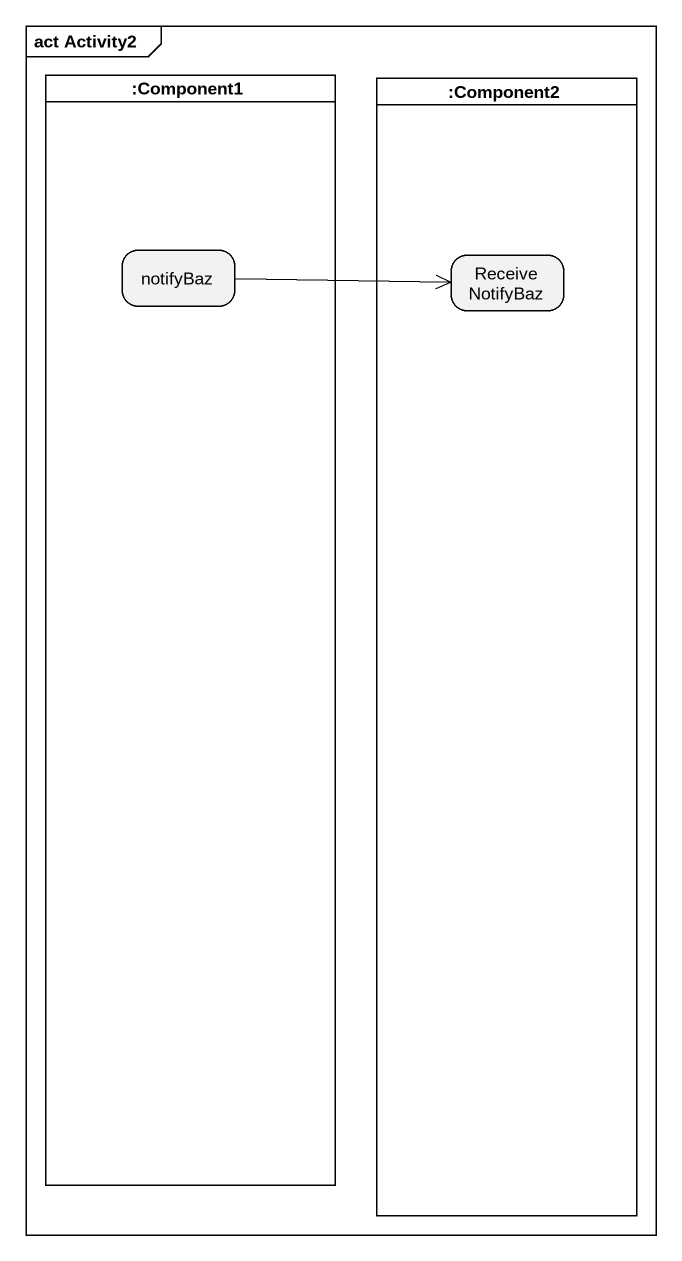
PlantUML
@startuml
mainframe act Activity2
hide empty description
state ":Component1" as Component1 <<partition>> {
  state notifyBaz
}
state ":Component2" as Component2 <<partition>> {
  state "Receive NotifyBaz" as Receive_NotifyBaz
}
notifyBaz -right-> Receive_NotifyBaz
@enduml
